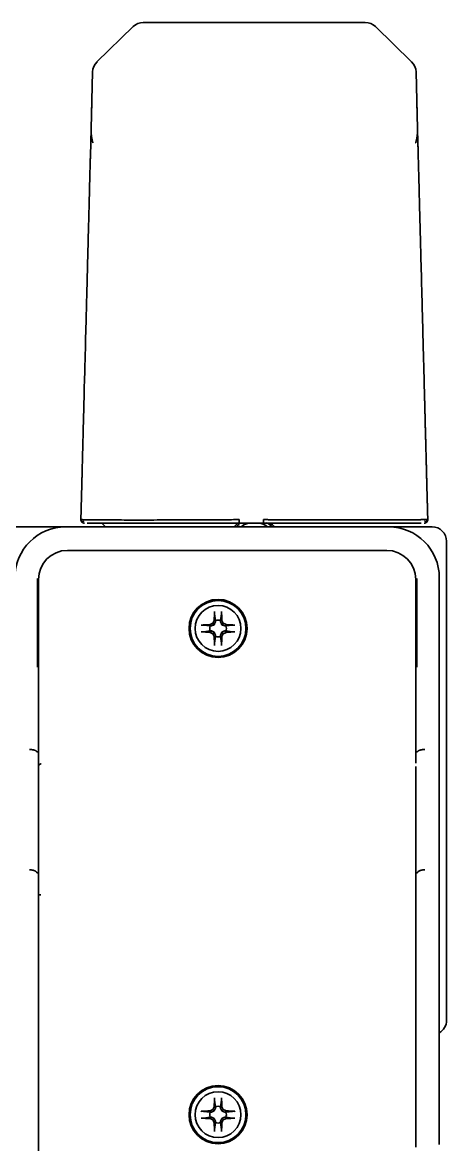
# Model space of a CAD drawing. Header units: inches. Extents: x 90 to 4162, y -443 to 3471.
# Drawn here: x 2941.4 to 2999.9, y 3316.2 to 3470.8 of the extents above; entities that cross this region are included whole.
import ezdxf

# ---------------------------------------------------------------- set-up
doc = ezdxf.new("R2010")
doc.units = ezdxf.units.IN
doc.layers.add('1', color=7, linetype='Continuous', true_color=0xffffff)

msp = doc.modelspace()

# ---------------------------------------------------------------- linework, layer by layer
at = {"layer": '1', "color": 7, "linetype": 'Continuous', "lineweight": 35}
for p, q in [((2951.7, 3465.35), (2956.69, 3470.21)), ((2988.69, 3470.78), (2958.09, 3470.78)), ((2990.09, 3470.21), (2995.08, 3465.35)), ((2950.89, 3456.1), (2951.1, 3463.97)), ((2995.68, 3463.97), (2995.89, 3456.11)), ((2950.97, 3458.98), (2950.97, 3459.05)), ((2995.81, 3459.04), (2995.81, 3458.98)), ((2950.79, 3452.33), (2950.89, 3456.1)), ((2949.95, 3419.98), (2950, 3421.98)), ((2952.39, 3401.78), (2952.89, 3401.28)), ((2971.31, 3401.78), (2974.66, 3401.78)), ((2818.72, 3401.28), (2947.39, 3401.28)), ((2947.39, 3401.28), (2991.89, 3401.28)), ((2991.89, 3401.28), (2997.89, 3401.28)), ((2993.89, 3401.28), (2993.96, 3401.34)), ((2999.89, 3399.28), (2999.89, 3333.28)), ((2991.64, 3398.03), (2947.64, 3398.03)), ((2943.52, 3381.92), (2943.5, 3394.17)), ((2943.64, 3394.03), (2943.64, 3368.72)), ((2995.64, 3368.72), (2995.64, 3394.03)), ((2995.78, 3394.17), (2995.77, 3381.92)), ((2998.89, 3394.28), (2998.89, 3371.73)), ((2968.04, 3388.37), (2967.92, 3389.29)), ((2968.74, 3388.37), (2968.86, 3389.29)), ((2967.3, 3387.63), (2966.38, 3387.74)), ((2967.48, 3387.62), (2967.29, 3387.81)), ((2967.87, 3387.79), (2967.67, 3388)), ((2968.04, 3388.19), (2967.86, 3388.38)), ((2968.74, 3388.19), (2968.93, 3388.38)), ((2968.91, 3387.79), (2969.11, 3388)), ((2969.31, 3387.62), (2969.49, 3387.81)), ((2969.48, 3387.63), (2970.4, 3387.74)), ((2967.3, 3386.93), (2966.38, 3386.81)), ((2967.48, 3386.93), (2967.29, 3386.74)), ((2967.87, 3386.76), (2967.67, 3386.56)), ((2968.04, 3386.36), (2967.86, 3386.17)), ((2968.04, 3386.19), (2967.92, 3385.26)), ((2968.74, 3386.36), (2968.93, 3386.17)), ((2968.74, 3386.19), (2968.86, 3385.26)), ((2968.91, 3386.76), (2969.11, 3386.56)), ((2969.31, 3386.93), (2969.49, 3386.74)), ((2969.48, 3386.93), (2970.4, 3386.81)), ((2943.52, 3370.28), (2943.4, 3370.28)), ((2995.77, 3370.28), (2995.89, 3370.28)), ((2943.75, 3368.46), (2943.64, 3368.46)), ((2943.64, 3368.25), (2943.64, 3350.58)), ((2995.64, 3350.62), (2995.64, 3368.25)), ((2998.89, 3368.52), (2998.89, 3354.62)), ((2943.4, 3353.59), (2943.64, 3353.59)), ((2995.88, 3353.59), (2995.64, 3353.59)), ((2943.64, 3350.58), (2943.71, 3350.58)), ((2943.64, 3350.58), (2943.64, 3312.76)), ((2943.71, 3350.58), (2943.96, 3350.58)), ((2995.64, 3350.54), (2995.64, 3350.62)), ((2995.64, 3315.8), (2995.64, 3350.54)), ((2998.89, 3351.41), (2998.89, 3316.16)), ((2968.04, 3321.19), (2967.86, 3321.38)), ((2968.04, 3321.37), (2967.92, 3322.29)), ((2968.74, 3321.37), (2968.86, 3322.29)), ((2968.74, 3321.19), (2968.93, 3321.38)), ((2967.3, 3320.63), (2966.38, 3320.74)), ((2967.3, 3319.93), (2966.38, 3319.81)), ((2967.48, 3320.62), (2967.29, 3320.81)), ((2967.48, 3319.93), (2967.29, 3319.74)), ((2967.87, 3320.79), (2967.67, 3321)), ((2967.87, 3319.76), (2967.67, 3319.56)), ((2968.91, 3320.79), (2969.11, 3321)), ((2968.91, 3319.76), (2969.11, 3319.56)), ((2969.31, 3320.62), (2969.49, 3320.81)), ((2969.31, 3319.93), (2969.49, 3319.74)), ((2969.48, 3320.63), (2970.4, 3320.74)), ((2969.48, 3319.93), (2970.4, 3319.81)), ((2968.04, 3319.36), (2967.86, 3319.17)), ((2968.04, 3319.19), (2967.92, 3318.26)), ((2968.74, 3319.36), (2968.93, 3319.17)), ((2968.74, 3319.19), (2968.86, 3318.26))]:
    msp.add_line(p, q, dxfattribs=at)
for centre, radius in [((2968.39, 3387.28), 4), ((2968.39, 3387.28), 3.85), ((2968.39, 3387.28), 3.16), ((2968.39, 3320.28), 4), ((2968.39, 3320.28), 3.85), ((2968.39, 3320.28), 3.16)]:
    msp.add_circle(centre, radius, dxfattribs=at)
for centre, radius, start, end in [((2958.09, 3468.78), 2, 90, 134.25), ((2988.69, 3468.78), 2, 45.75, 90), ((2953.1, 3463.91), 2, 134.25, 178.5), ((2993.68, 3463.91), 2, 1.5, 45.75), ((2973.39, 3398.78), 3.5, 126.0169, 134.415), ((2973.39, 3398.78), 3.1, 104.5978, 126.2541), ((2973.39, 3398.78), 3.1, 53.7478, 75.4041), ((2973.39, 3398.78), 3.5, 45.5794, 60.9975), ((2997.89, 3399.28), 2, 0, 90), ((2968.39, 3387.28), 1.15, 162.2011, 197.7989), ((2968.39, 3387.28), 1.15, 72.2011, 107.7989), ((2968.39, 3387.28), 1.15, 342.2011, 17.7989), ((2968.39, 3387.28), 1.15, 252.2011, 287.7989), ((2997.89, 3333.28), 2, 300.0009, 0), ((2968.39, 3320.28), 1.15, 72.2011, 107.7989), ((2968.39, 3320.28), 1.15, 162.2011, 197.7989), ((2968.39, 3320.28), 1.15, 342.2011, 17.7989), ((2968.39, 3320.28), 1.15, 252.2011, 287.7989)]:
    msp.add_arc(centre, radius, start, end, dxfattribs=at)
for centre, major_axis, ratio, start_param, end_param in [((2947.39, 3394.28), (4.95, -4.95), 0.999695, 2.356347, 3.926839), ((2991.89, 3394.28), (-4.95, -4.95), 0.999695, 2.356347, 3.926839), ((2947.64, 3394.03), (-2.83, 2.83), 0.999695, 5.497939, 7.068431), ((2991.64, 3394.03), (2.83, 2.83), 0.999695, 5.497939, 7.068431), ((2968.09, 3387.28), (0.07, 3.73), 0.072244, 0.900133, 1.272854), ((2968.69, 3387.28), (0.07, -3.73), 0.072244, 1.868738, 2.24146), ((2968.39, 3387.57), (3.73, 0.07), 0.072244, 1.868738, 2.24146), ((2968.13, 3387.83), (3.34, 1.56), 0.094201, 1.665412, 1.782277), ((2967.84, 3387.53), (1.56, 3.34), 0.094201, 1.359315, 1.476181), ((2968.95, 3387.53), (1.56, -3.34), 0.094201, 1.665412, 1.782277), ((2968.65, 3387.83), (3.34, -1.56), 0.094201, 1.359315, 1.476181), ((2968.4, 3387.57), (3.73, -0.07), 0.072244, 0.900133, 1.272854), ((2968.39, 3386.98), (-3.73, 0.07), 0.072244, 0.900133, 1.272854), ((2968.13, 3386.72), (-3.34, 1.56), 0.094201, 1.359315, 1.476181), ((2967.84, 3387.02), (-1.56, 3.34), 0.094201, 1.665412, 1.782277), ((2968.09, 3387.27), (-0.07, 3.73), 0.072244, 1.868738, 2.24146), ((2968.69, 3387.27), (-0.07, -3.73), 0.072244, 0.900133, 1.272854), ((2968.95, 3387.02), (-1.56, -3.34), 0.094201, 1.359315, 1.476181), ((2968.65, 3386.72), (-3.34, -1.56), 0.094201, 1.665412, 1.782277), ((2968.4, 3386.98), (-3.73, -0.07), 0.072244, 1.868738, 2.24146), ((2943.87, 3373.19), (0, -13.75), 0.017453, 5.043175, 5.063661), ((2943.94, 3373.19), (-0.2, -13.75), 0.017452, 5.0642, 5.080215), ((2967.84, 3320.53), (1.56, 3.34), 0.094201, 1.359315, 1.476181), ((2968.09, 3320.28), (0.07, 3.73), 0.072244, 0.900133, 1.272854), ((2968.69, 3320.28), (0.07, -3.73), 0.072244, 1.868738, 2.24146), ((2968.95, 3320.53), (1.56, -3.34), 0.094201, 1.665412, 1.782277), ((2968.39, 3320.57), (3.73, 0.07), 0.072244, 1.868738, 2.24146), ((2968.39, 3319.98), (-3.73, 0.07), 0.072244, 0.900133, 1.272854), ((2968.13, 3320.83), (3.34, 1.56), 0.094201, 1.665412, 1.782277), ((2968.13, 3319.72), (-3.34, 1.56), 0.094201, 1.359315, 1.476181), ((2967.84, 3320.02), (-1.56, 3.34), 0.094201, 1.665412, 1.782277), ((2968.95, 3320.02), (-1.56, -3.34), 0.094201, 1.359315, 1.476181), ((2968.65, 3320.83), (3.34, -1.56), 0.094201, 1.359315, 1.476181), ((2968.65, 3319.72), (-3.34, -1.56), 0.094201, 1.665412, 1.782277), ((2968.4, 3320.57), (3.73, -0.07), 0.072244, 0.900133, 1.272854), ((2968.4, 3319.98), (-3.73, -0.07), 0.072244, 1.868738, 2.24146), ((2968.09, 3320.27), (-0.07, 3.73), 0.072244, 1.868738, 2.24146), ((2968.69, 3320.27), (-0.07, -3.73), 0.072244, 0.900133, 1.272854)]:
    msp.add_ellipse(centre, major_axis=major_axis, ratio=ratio, start_param=start_param, end_param=end_param, dxfattribs=at)
for points, degree, knots in [([(2951.15, 3454.17), (2951.15, 3454.17), (2951.14, 3454.2), (2951.13, 3454.26), (2951.1, 3454.34), (2951.08, 3454.42), (2951.06, 3454.5), (2951.04, 3454.58), (2951.03, 3454.66), (2951.01, 3454.74), (2950.99, 3454.82), (2950.98, 3454.9), (2950.97, 3454.98), (2950.95, 3455.07), (2950.94, 3455.15), (2950.93, 3455.23), (2950.92, 3455.31), (2950.92, 3455.39), (2950.91, 3455.47), (2950.9, 3455.55), (2950.9, 3455.63), (2950.89, 3455.71), (2950.89, 3455.79), (2950.89, 3455.87), (2950.89, 3455.94), (2950.89, 3456.02), (2950.89, 3456.07), (2950.89, 3456.1)], 3, [0, 0, 0, 0, 0.000063, 0.043207, 0.086238, 0.129154, 0.171955, 0.214639, 0.257204, 0.299649, 0.34197, 0.384167, 0.426235, 0.468173, 0.509978, 0.551646, 0.593175, 0.634561, 0.675801, 0.716891, 0.757827, 0.798606, 0.839224, 0.879676, 0.919959, 0.960068, 1, 1, 1, 1]), ([(2995.89, 3456.11), (2995.89, 3456.09), (2995.89, 3456.07), (2995.89, 3456.03), (2995.89, 3455.99), (2995.89, 3455.94), (2995.89, 3455.9), (2995.89, 3455.86), (2995.89, 3455.82), (2995.89, 3455.78), (2995.89, 3455.74), (2995.89, 3455.7), (2995.88, 3455.66), (2995.88, 3455.61), (2995.88, 3455.57), (2995.88, 3455.53), (2995.87, 3455.49), (2995.87, 3455.45), (2995.87, 3455.41), (2995.86, 3455.36), (2995.86, 3455.32), (2995.85, 3455.28), (2995.85, 3455.24), (2995.84, 3455.2), (2995.84, 3455.15), (2995.83, 3455.11), (2995.83, 3455.07), (2995.82, 3455.03), (2995.81, 3454.98), (2995.81, 3454.94), (2995.8, 3454.9), (2995.79, 3454.86), (2995.79, 3454.81), (2995.78, 3454.77), (2995.77, 3454.73), (2995.76, 3454.69), (2995.75, 3454.65), (2995.74, 3454.6), (2995.73, 3454.56), (2995.72, 3454.52), (2995.71, 3454.48), (2995.7, 3454.43), (2995.69, 3454.39), (2995.68, 3454.35), (2995.67, 3454.31), (2995.65, 3454.26), (2995.64, 3454.22), (2995.63, 3454.19), (2995.63, 3454.18), (2995.63, 3454.18)], 3, [0, 0, 0, 0, 0.020785, 0.04162, 0.062504, 0.083438, 0.104419, 0.125449, 0.146525, 0.167648, 0.188817, 0.210032, 0.231291, 0.252595, 0.273942, 0.295332, 0.316766, 0.338241, 0.359758, 0.381316, 0.402915, 0.424554, 0.446233, 0.467951, 0.489707, 0.511502, 0.533335, 0.555206, 0.577113, 0.599058, 0.621038, 0.643055, 0.665107, 0.687194, 0.709316, 0.731473, 0.753664, 0.775889, 0.798148, 0.820441, 0.842766, 0.865125, 0.887516, 0.90994, 0.932397, 0.954885, 0.977406, 0.999959, 1, 1, 1, 1]), ([(2995.89, 3456.11), (2995.9, 3455.61), (2995.92, 3454.87), (2995.94, 3454.03), (2995.95, 3453.63), (2995.96, 3453.46), (2995.96, 3453.36), (2995.96, 3453.31), (2995.96, 3453.3)], 3, [0, 0, 0, 0, 0.496997, 0.748496, 0.874245, 0.93712, 0.968557, 1, 1, 1, 1]), ([(2995.96, 3453.3), (2995.96, 3453.29), (2995.96, 3453.24), (2995.97, 3453.04), (2995.98, 3452.69), (2996, 3452.04), (2996.03, 3450.75), (2996.07, 3449.32), (2996.12, 3447.38), (2996.18, 3444.97), (2996.25, 3442.27), (2996.35, 3438.53), (2996.45, 3434.82), (2996.54, 3431.32), (2996.63, 3427.93), (2996.71, 3424.72), (2996.79, 3421.88), (2996.82, 3420.56), (2996.84, 3419.91)], 3, [0, 0, 0, 0, 0.1, 0.15, 0.2, 0.3, 0.35, 0.4, 0.45, 0.5, 0.55, 0.6, 0.7, 0.75, 0.8, 0.9, 0.95, 1, 1, 1, 1]), ([(2950, 3421.98), (2950.02, 3422.66), (2950.07, 3424.72), (2950.15, 3427.81), (2950.24, 3431.04), (2950.3, 3433.51), (2950.37, 3436.04), (2950.43, 3438.63), (2950.5, 3441.22), (2950.57, 3443.71), (2950.62, 3445.57), (2950.65, 3446.92), (2950.68, 3448.11), (2950.71, 3449.31), (2950.75, 3450.66), (2950.77, 3451.4), (2950.78, 3451.84), (2950.79, 3452.07), (2950.79, 3452.23), (2950.79, 3452.3), (2950.79, 3452.33)], 3, [0, 0, 0, 0, 0.052632, 0.157895, 0.210526, 0.263158, 0.315789, 0.368421, 0.421053, 0.473684, 0.526316, 0.552632, 0.578947, 0.631579, 0.684211, 0.789474, 0.842105, 0.894737, 0.947368, 1, 1, 1, 1]), ([(2949.48, 3402.29), (2949.5, 3402.98), (2949.51, 3403.4), (2949.53, 3403.92), (2949.54, 3404.5), (2949.57, 3405.56), (2949.6, 3406.72), (2949.65, 3408.54), (2949.71, 3411.14), (2949.79, 3414.09), (2949.83, 3415.73), (2949.85, 3416.43), (2949.86, 3416.62), (2949.87, 3417.14), (2949.89, 3417.71), (2949.91, 3418.75), (2949.95, 3419.98)], 2, [0, 0, 0, 0.0625, 0.0625, 0.125, 0.125, 0.25, 0.25, 0.5, 0.5, 0.75, 0.78125, 0.8125, 0.8125, 0.875, 0.875, 1, 1, 1]), ([(2996.84, 3419.91), (2996.86, 3419), (2996.9, 3417.7), (2996.91, 3417.15), (2996.94, 3416.08), (2996.95, 3415.53), (2997, 3413.57), (2997.07, 3411.12), (2997.13, 3408.72), (2997.18, 3406.71), (2997.21, 3405.57), (2997.24, 3404.5), (2997.26, 3403.9), (2997.27, 3403.39), (2997.28, 3403.13), (2997.29, 3402.57), (2997.3, 3402.29)], 2, [0, 0, 0, 0.125, 0.125, 0.1875, 0.25, 0.25, 0.5, 0.5, 0.75, 0.75, 0.875, 0.875, 0.9375, 0.9375, 0.96875, 1, 1, 1]), ([(2949.48, 3402.29), (2949.48, 3402.23), (2949.49, 3402.17), (2949.54, 3402.04), (2949.58, 3401.98), (2949.67, 3401.88), (2949.73, 3401.84), (2949.86, 3401.79), (2949.92, 3401.78), (2949.98, 3401.78)], 3, [0, 0, 0, 0, 0.25, 0.25, 0.5, 0.5, 0.75, 0.75, 1, 1, 1, 1]), ([(2949.58, 3402.29), (2949.58, 3402.26), (2949.58, 3402.19), (2949.61, 3402.09), (2949.66, 3402), (2949.71, 3401.94), (2949.73, 3401.92)], 3, [0, 0, 0, 0, 0.232591, 0.479347, 0.737148, 1, 1, 1, 1]), ([(2971.31, 3402.27), (2970.59, 3402.27), (2969.87, 3402.26), (2968.42, 3402.25), (2967.71, 3402.25), (2966.64, 3402.24), (2966.29, 3402.24), (2965.6, 3402.24), (2965.25, 3402.23), (2964.22, 3402.23), (2963.55, 3402.23), (2962.23, 3402.22), (2961.58, 3402.22), (2960.32, 3402.22), (2959.7, 3402.22), (2957.92, 3402.21), (2956.83, 3402.21), (2955.32, 3402.22), (2954.84, 3402.22), (2953.93, 3402.22), (2953.51, 3402.22), (2952.73, 3402.23), (2952.36, 3402.23), (2951.86, 3402.23), (2951.71, 3402.23), (2951.4, 3402.24), (2951.26, 3402.24), (2950.99, 3402.24), (2950.86, 3402.24), (2950.62, 3402.25), (2950.51, 3402.25), (2950.21, 3402.26), (2950.04, 3402.26), (2949.77, 3402.27), (2949.67, 3402.28), (2949.59, 3402.28), (2949.59, 3402.28), (2949.58, 3402.28)], 3, [0, 0, 0, 0, 0.066297, 0.066297, 0.132593, 0.132593, 0.165741, 0.165741, 0.19889, 0.19889, 0.265186, 0.265186, 0.331483, 0.331483, 0.397779, 0.397779, 0.530372, 0.530372, 0.596669, 0.596669, 0.662965, 0.662965, 0.729262, 0.729262, 0.76241, 0.76241, 0.795558, 0.795558, 0.828706, 0.828706, 0.861855, 0.861855, 0.928151, 0.928151, 0.994448, 0.994448, 1, 1, 1, 1]), ([(2950.36, 3401.78), (2950.36, 3401.78), (2950.37, 3401.78), (2950.39, 3401.78), (2950.41, 3401.78), (2950.47, 3401.78), (2950.57, 3401.78), (2950.72, 3401.78), (2950.89, 3401.78), (2951.07, 3401.78), (2951.24, 3401.78), (2951.42, 3401.78), (2951.76, 3401.78), (2952.41, 3401.78), (2953.31, 3401.78), (2954.21, 3401.78), (2954.88, 3401.78), (2955.53, 3401.78), (2956.12, 3401.78), (2956.66, 3401.78), (2957.17, 3401.78), (2957.7, 3401.78), (2958.23, 3401.78), (2958.78, 3401.78), (2959.31, 3401.78), (2959.81, 3401.78), (2960.28, 3401.78), (2960.78, 3401.78), (2961.3, 3401.78), (2961.85, 3401.78), (2962.42, 3401.78), (2962.98, 3401.78), (2963.53, 3401.78), (2964.08, 3401.78), (2964.66, 3401.78), (2965.23, 3401.78), (2965.79, 3401.78), (2966.38, 3401.78), (2966.98, 3401.78), (2967.55, 3401.78), (2968.08, 3401.78), (2968.61, 3401.78), (2969.02, 3401.78), (2969.3, 3401.78), (2969.46, 3401.78), (2969.62, 3401.78), (2969.77, 3401.78), (2969.93, 3401.78), (2970.09, 3401.78), (2970.24, 3401.78), (2970.4, 3401.78), (2970.55, 3401.78), (2970.71, 3401.78), (2970.86, 3401.78), (2971.01, 3401.78), (2971.16, 3401.78), (2971.26, 3401.78), (2971.31, 3401.78)], 3, [0, 0, 0, 0, 0.002236, 0.004532, 0.00682, 0.017165, 0.032459, 0.052713, 0.07795, 0.096157, 0.114061, 0.131657, 0.148912, 0.206468, 0.290166, 0.329927, 0.366614, 0.400129, 0.430376, 0.453894, 0.477323, 0.500693, 0.524029, 0.54736, 0.570712, 0.588952, 0.607852, 0.627396, 0.647567, 0.668345, 0.689714, 0.711658, 0.730446, 0.750233, 0.77104, 0.7929, 0.810641, 0.831098, 0.854297, 0.872374, 0.890436, 0.908478, 0.926495, 0.931931, 0.937338, 0.942716, 0.948066, 0.953387, 0.95868, 0.963944, 0.96918, 0.974387, 0.979566, 0.984717, 0.98984, 0.994934, 1, 1, 1, 1]), ([(2971.19, 3401.78), (2971.09, 3401.7), (2970.98, 3401.62), (2970.79, 3401.45), (2970.7, 3401.37), (2970.62, 3401.28)], 3, [0, 0, 0, 0, 0.5, 0.5, 1, 1, 1, 1]), ([(2971.31, 3401.78), (2971.31, 3401.78), (2971.31, 3401.79), (2971.31, 3401.84), (2971.31, 3401.87), (2971.31, 3401.97), (2971.31, 3402.03), (2971.31, 3402.15), (2971.31, 3402.21), (2971.31, 3402.27)], 3, [0, 0, 0, 0, 0.25, 0.25, 0.5, 0.5, 0.75, 0.75, 1, 1, 1, 1]), ([(2974.66, 3402.27), (2974.68, 3402.27), (2974.73, 3402.27), (2974.8, 3402.27), (2974.89, 3402.27), (2974.97, 3402.27), (2975.06, 3402.27), (2975.16, 3402.27), (2975.26, 3402.27), (2975.37, 3402.26), (2975.48, 3402.26), (2975.6, 3402.26), (2975.73, 3402.26), (2975.86, 3402.26), (2975.99, 3402.26), (2976.14, 3402.26), (2976.28, 3402.26), (2976.44, 3402.26), (2976.6, 3402.26), (2976.76, 3402.26), (2976.93, 3402.25), (2977.11, 3402.25), (2977.29, 3402.25), (2977.48, 3402.25), (2977.67, 3402.25), (2977.87, 3402.25), (2978.08, 3402.25), (2978.29, 3402.25), (2978.51, 3402.24), (2978.73, 3402.24), (2978.96, 3402.24), (2979.2, 3402.24), (2979.44, 3402.24), (2979.69, 3402.24), (2979.94, 3402.24), (2980.2, 3402.24), (2980.47, 3402.24), (2980.74, 3402.23), (2981.01, 3402.23), (2981.29, 3402.23), (2981.58, 3402.23), (2981.87, 3402.23), (2982.17, 3402.23), (2982.47, 3402.23), (2982.78, 3402.23), (2983.09, 3402.23), (2983.41, 3402.23), (2983.73, 3402.23), (2984.06, 3402.23), (2984.39, 3402.23), (2984.72, 3402.23), (2985.06, 3402.23), (2985.4, 3402.23), (2985.75, 3402.23), (2986.09, 3402.23), (2986.44, 3402.23), (2986.8, 3402.23), (2987.15, 3402.23), (2987.5, 3402.23), (2987.86, 3402.23), (2988.22, 3402.23), (2988.58, 3402.23), (2988.93, 3402.23), (2989.29, 3402.23), (2989.64, 3402.23), (2990, 3402.23), (2990.35, 3402.23), (2990.77, 3402.23), (2991.25, 3402.23), (2991.77, 3402.23), (2992.26, 3402.24), (2992.71, 3402.24), (2993.14, 3402.24), (2993.53, 3402.24), (2993.9, 3402.24), (2994.24, 3402.24), (2994.55, 3402.24), (2994.76, 3402.24), (2994.87, 3402.25), (2994.91, 3402.25), (2994.94, 3402.25), (2994.97, 3402.25), (2995.01, 3402.25), (2995.04, 3402.25), (2995.08, 3402.25), (2995.11, 3402.25), (2995.14, 3402.25), (2995.18, 3402.25), (2995.21, 3402.25), (2995.25, 3402.25), (2995.28, 3402.25), (2995.32, 3402.25), (2995.35, 3402.25), (2995.39, 3402.25), (2995.42, 3402.25), (2995.46, 3402.25), (2995.49, 3402.25), (2995.53, 3402.25), (2995.56, 3402.25), (2995.6, 3402.25), (2995.63, 3402.25), (2995.67, 3402.25), (2995.7, 3402.25), (2995.73, 3402.26), (2995.77, 3402.26), (2995.8, 3402.26), (2995.84, 3402.26), (2995.87, 3402.26), (2995.91, 3402.26), (2995.94, 3402.26), (2995.98, 3402.26), (2996.01, 3402.26), (2996.04, 3402.26), (2996.08, 3402.26), (2996.11, 3402.26), (2996.14, 3402.26), (2996.18, 3402.26), (2996.21, 3402.26), (2996.24, 3402.26), (2996.27, 3402.26), (2996.31, 3402.26), (2996.34, 3402.27), (2996.37, 3402.27), (2996.4, 3402.27), (2996.43, 3402.27), (2996.46, 3402.27), (2996.49, 3402.27), (2996.52, 3402.27), (2996.55, 3402.27), (2996.58, 3402.27), (2996.61, 3402.27), (2996.64, 3402.27), (2996.67, 3402.27), (2996.69, 3402.27), (2996.72, 3402.27), (2996.75, 3402.27), (2996.77, 3402.27), (2996.8, 3402.28), (2996.82, 3402.28), (2996.85, 3402.28), (2996.87, 3402.28), (2996.9, 3402.28), (2996.92, 3402.28), (2996.94, 3402.28), (2996.96, 3402.28), (2996.98, 3402.28), (2997.01, 3402.28), (2997.03, 3402.28), (2997.04, 3402.28), (2997.06, 3402.28), (2997.08, 3402.28), (2997.1, 3402.28), (2997.12, 3402.28), (2997.13, 3402.28), (2997.15, 3402.28), (2997.16, 3402.28), (2997.18, 3402.29), (2997.19, 3402.29), (2997.2, 3402.29), (2997.21, 3402.29), (2997.21, 3402.29)], 3, [0, 0, 0, 0, 0.002067, 0.004294, 0.006682, 0.009233, 0.011947, 0.014824, 0.017866, 0.021073, 0.024447, 0.027988, 0.031697, 0.035575, 0.039624, 0.043844, 0.048237, 0.052804, 0.057546, 0.062464, 0.06756, 0.072835, 0.07829, 0.083926, 0.089745, 0.095749, 0.101939, 0.108316, 0.114883, 0.12164, 0.128589, 0.135732, 0.143071, 0.150605, 0.158337, 0.166268, 0.1744, 0.182732, 0.191268, 0.200007, 0.208952, 0.218103, 0.227462, 0.23703, 0.246808, 0.256798, 0.267, 0.277416, 0.288045, 0.298887, 0.309944, 0.321215, 0.3327, 0.344399, 0.356312, 0.36844, 0.38078, 0.393335, 0.406102, 0.419081, 0.43227, 0.445668, 0.459273, 0.473082, 0.487093, 0.501305, 0.515714, 0.530317, 0.554133, 0.577395, 0.600091, 0.622208, 0.643736, 0.664667, 0.684993, 0.704712, 0.723822, 0.742321, 0.7445, 0.746706, 0.748939, 0.751199, 0.753485, 0.755798, 0.758138, 0.760504, 0.762896, 0.765315, 0.767761, 0.770233, 0.772731, 0.775255, 0.777805, 0.780381, 0.782983, 0.785611, 0.788265, 0.790944, 0.793649, 0.796379, 0.799135, 0.801916, 0.804723, 0.807554, 0.810411, 0.813292, 0.816198, 0.81913, 0.822085, 0.825066, 0.828071, 0.8311, 0.834154, 0.837232, 0.840334, 0.84346, 0.84661, 0.849783, 0.852981, 0.856202, 0.859446, 0.862714, 0.866005, 0.869319, 0.872656, 0.876015, 0.879398, 0.882803, 0.88623, 0.88968, 0.893151, 0.896645, 0.900161, 0.903698, 0.907256, 0.910836, 0.914438, 0.91806, 0.921702, 0.925366, 0.92905, 0.932754, 0.936478, 0.940222, 0.943986, 0.947769, 0.951572, 0.955394, 0.959235, 0.963094, 0.966973, 0.97087, 0.974786, 0.97872, 0.982672, 0.986642, 0.990629, 0.994634, 0.998657, 1, 1, 1, 1]), ([(2974.66, 3402.27), (2974.66, 3402.21), (2974.66, 3402.15), (2974.66, 3402.03), (2974.66, 3401.97), (2974.66, 3401.87), (2974.66, 3401.84), (2974.66, 3401.79), (2974.66, 3401.78), (2974.66, 3401.78)], 3, [0, 0, 0, 0, 0.25, 0.25, 0.5, 0.5, 0.75, 0.75, 1, 1, 1, 1]), ([(2974.66, 3401.78), (2974.68, 3401.78), (2974.74, 3401.78), (2974.82, 3401.78), (2974.91, 3401.78), (2975.01, 3401.78), (2975.12, 3401.78), (2975.23, 3401.78), (2975.35, 3401.78), (2975.48, 3401.78), (2975.61, 3401.78), (2975.75, 3401.78), (2975.9, 3401.78), (2976.05, 3401.78), (2976.21, 3401.78), (2976.38, 3401.78), (2976.55, 3401.78), (2976.74, 3401.78), (2977.07, 3401.78), (2977.53, 3401.78), (2978.1, 3401.78), (2978.62, 3401.78), (2979.11, 3401.78), (2979.57, 3401.78), (2980.05, 3401.78), (2980.54, 3401.78), (2981.05, 3401.78), (2981.58, 3401.78), (2982.13, 3401.78), (2982.69, 3401.78), (2983.35, 3401.78), (2984.09, 3401.78), (2984.89, 3401.78), (2985.64, 3401.78), (2986.35, 3401.78), (2986.96, 3401.78), (2987.5, 3401.78), (2987.96, 3401.78), (2988.4, 3401.78), (2988.82, 3401.78), (2989.22, 3401.78), (2989.59, 3401.78), (2989.95, 3401.78), (2990.45, 3401.78), (2991.06, 3401.78), (2991.77, 3401.78), (2992.41, 3401.78), (2992.96, 3401.78), (2993.44, 3401.78), (2993.85, 3401.78), (2994.18, 3401.78), (2994.46, 3401.78), (2994.69, 3401.78), (2994.87, 3401.78), (2995.06, 3401.78), (2995.28, 3401.78), (2995.53, 3401.78), (2995.76, 3401.78), (2995.96, 3401.78), (2996.11, 3401.78), (2996.23, 3401.78), (2996.32, 3401.78), (2996.37, 3401.78), (2996.39, 3401.78)], 3, [0, 0, 0, 0, 0.002533, 0.005294, 0.008283, 0.0115, 0.014944, 0.018615, 0.022512, 0.026635, 0.030984, 0.035558, 0.040356, 0.045378, 0.050625, 0.056095, 0.061787, 0.067703, 0.073842, 0.094409, 0.113284, 0.13049, 0.14604, 0.161194, 0.177091, 0.193737, 0.211124, 0.229243, 0.248079, 0.267613, 0.287821, 0.318112, 0.347193, 0.375119, 0.401933, 0.427667, 0.44692, 0.465659, 0.483865, 0.501523, 0.518622, 0.535162, 0.55114, 0.566557, 0.603567, 0.639038, 0.673039, 0.705548, 0.734285, 0.760124, 0.783059, 0.803094, 0.820244, 0.834519, 0.845927, 0.867413, 0.891176, 0.917237, 0.938906, 0.958202, 0.975103, 0.989593, 1, 1, 1, 1]), ([(2976.16, 3401.28), (2976.08, 3401.37), (2975.99, 3401.45), (2975.8, 3401.62), (2975.7, 3401.7), (2975.59, 3401.78)], 3, [0, 0, 0, 0, 0.5, 0.5, 1, 1, 1, 1]), ([(2996.8, 3401.78), (2996.86, 3401.78), (2996.92, 3401.79), (2997.05, 3401.84), (2997.11, 3401.88), (2997.21, 3401.98), (2997.24, 3402.04), (2997.29, 3402.17), (2997.3, 3402.23), (2997.3, 3402.29)], 3, [0, 0, 0, 0, 0.25, 0.25, 0.5, 0.5, 0.75, 0.75, 1, 1, 1, 1]), ([(2997.05, 3401.92), (2997.08, 3401.94), (2997.12, 3402), (2997.17, 3402.09), (2997.2, 3402.19), (2997.2, 3402.25), (2997.2, 3402.29)], 3, [0, 0, 0, 0, 0.262853, 0.520648, 0.767403, 1, 1, 1, 1]), ([(2967.92, 3389.29), (2967.92, 3389.3), (2967.92, 3389.3), (2967.92, 3389.32), (2967.92, 3389.32), (2967.92, 3389.33), (2967.92, 3389.35), (2967.92, 3389.36), (2967.92, 3389.37), (2967.92, 3389.38), (2967.92, 3389.4), (2967.92, 3389.41), (2967.92, 3389.44), (2967.92, 3389.44), (2967.92, 3389.46), (2967.92, 3389.48), (2967.92, 3389.49), (2967.92, 3389.51), (2967.92, 3389.51), (2967.92, 3389.54), (2967.92, 3389.55), (2967.92, 3389.58), (2967.92, 3389.59), (2967.92, 3389.6)], 3, [0, 0, 0, 0, 0.125, 0.125, 0.1875, 0.1875, 0.25, 0.3125, 0.3125, 0.375, 0.375, 0.5, 0.5, 0.5625, 0.5625, 0.625, 0.6875, 0.6875, 0.75, 0.75, 0.875, 0.875, 1, 1, 1, 1]), ([(2968.86, 3389.6), (2968.86, 3389.59), (2968.86, 3389.58), (2968.86, 3389.55), (2968.86, 3389.54), (2968.86, 3389.51), (2968.86, 3389.49), (2968.86, 3389.47), (2968.86, 3389.46), (2968.86, 3389.44), (2968.86, 3389.43), (2968.86, 3389.41), (2968.86, 3389.4), (2968.86, 3389.39), (2968.86, 3389.37), (2968.86, 3389.36), (2968.86, 3389.34), (2968.86, 3389.33), (2968.86, 3389.32), (2968.86, 3389.31), (2968.86, 3389.3), (2968.86, 3389.3), (2968.86, 3389.29), (2968.86, 3389.29)], 3, [0, 0, 0, 0, 0.125, 0.125, 0.25, 0.25, 0.375, 0.375, 0.4375, 0.4375, 0.5, 0.5625, 0.5625, 0.625, 0.625, 0.75, 0.75, 0.8125, 0.8125, 0.875, 0.9375, 0.9375, 1, 1, 1, 1]), ([(2966.07, 3387.74), (2966.08, 3387.74), (2966.09, 3387.75), (2966.12, 3387.75), (2966.13, 3387.75), (2966.16, 3387.75), (2966.18, 3387.75), (2966.2, 3387.75), (2966.21, 3387.75), (2966.22, 3387.75), (2966.24, 3387.75), (2966.25, 3387.75), (2966.27, 3387.75), (2966.27, 3387.75), (2966.3, 3387.75), (2966.31, 3387.75), (2966.33, 3387.75), (2966.33, 3387.75), (2966.34, 3387.75), (2966.35, 3387.75), (2966.36, 3387.75), (2966.37, 3387.75), (2966.38, 3387.74), (2966.38, 3387.74)], 3, [0, 0, 0, 0, 0.125, 0.125, 0.25, 0.25, 0.375, 0.375, 0.4375, 0.4375, 0.5, 0.5625, 0.5625, 0.625, 0.625, 0.75, 0.75, 0.8125, 0.8125, 0.875, 0.9375, 0.9375, 1, 1, 1, 1]), ([(2967.87, 3387.79), (2967.8, 3387.76), (2967.74, 3387.74), (2967.61, 3387.68), (2967.54, 3387.65), (2967.48, 3387.62)], 3, [0, 0, 0, 0, 0.5, 0.5, 1, 1, 1, 1]), ([(2968.04, 3388.19), (2968.02, 3388.13), (2967.99, 3388.06), (2967.93, 3387.93), (2967.9, 3387.86), (2967.87, 3387.79)], 3, [0, 0, 0, 0, 0.5, 0.5, 1, 1, 1, 1]), ([(2968.91, 3387.79), (2968.88, 3387.86), (2968.85, 3387.93), (2968.79, 3388.06), (2968.77, 3388.13), (2968.74, 3388.19)], 3, [0, 0, 0, 0, 0.5, 0.5, 1, 1, 1, 1]), ([(2969.31, 3387.62), (2969.24, 3387.65), (2969.18, 3387.68), (2969.04, 3387.74), (2968.98, 3387.76), (2968.91, 3387.79)], 3, [0, 0, 0, 0, 0.5, 0.5, 1, 1, 1, 1]), ([(2970.4, 3387.74), (2970.41, 3387.75), (2970.42, 3387.75), (2970.43, 3387.75), (2970.44, 3387.75), (2970.45, 3387.75), (2970.46, 3387.75), (2970.47, 3387.75), (2970.49, 3387.75), (2970.49, 3387.75), (2970.51, 3387.75), (2970.53, 3387.75), (2970.55, 3387.75), (2970.56, 3387.75), (2970.57, 3387.75), (2970.59, 3387.75), (2970.6, 3387.75), (2970.62, 3387.75), (2970.63, 3387.75), (2970.65, 3387.75), (2970.66, 3387.75), (2970.69, 3387.75), (2970.7, 3387.74), (2970.72, 3387.74)], 3, [0, 0, 0, 0, 0.125, 0.125, 0.1875, 0.1875, 0.25, 0.3125, 0.3125, 0.375, 0.375, 0.5, 0.5, 0.5625, 0.5625, 0.625, 0.6875, 0.6875, 0.75, 0.75, 0.875, 0.875, 1, 1, 1, 1]), ([(2966.38, 3386.81), (2966.37, 3386.81), (2966.36, 3386.81), (2966.35, 3386.81), (2966.34, 3386.81), (2966.33, 3386.8), (2966.32, 3386.8), (2966.31, 3386.8), (2966.3, 3386.8), (2966.29, 3386.8), (2966.27, 3386.8), (2966.25, 3386.8), (2966.23, 3386.8), (2966.22, 3386.8), (2966.21, 3386.8), (2966.19, 3386.8), (2966.18, 3386.8), (2966.16, 3386.8), (2966.15, 3386.8), (2966.13, 3386.81), (2966.12, 3386.81), (2966.09, 3386.81), (2966.08, 3386.81), (2966.07, 3386.81)], 3, [0, 0, 0, 0, 0.125, 0.125, 0.1875, 0.1875, 0.25, 0.3125, 0.3125, 0.375, 0.375, 0.5, 0.5, 0.5625, 0.5625, 0.625, 0.6875, 0.6875, 0.75, 0.75, 0.875, 0.875, 1, 1, 1, 1]), ([(2967.48, 3386.93), (2967.54, 3386.9), (2967.61, 3386.87), (2967.74, 3386.82), (2967.8, 3386.79), (2967.87, 3386.76)], 3, [0, 0, 0, 0, 0.5, 0.5, 1, 1, 1, 1]), ([(2967.87, 3386.76), (2967.9, 3386.69), (2967.93, 3386.62), (2967.99, 3386.49), (2968.02, 3386.43), (2968.04, 3386.36)], 3, [0, 0, 0, 0, 0.5, 0.5, 1, 1, 1, 1]), ([(2968.74, 3386.36), (2968.77, 3386.43), (2968.79, 3386.49), (2968.85, 3386.62), (2968.88, 3386.69), (2968.91, 3386.76)], 3, [0, 0, 0, 0, 0.5, 0.5, 1, 1, 1, 1]), ([(2968.91, 3386.76), (2968.98, 3386.79), (2969.04, 3386.82), (2969.18, 3386.87), (2969.24, 3386.9), (2969.31, 3386.93)], 3, [0, 0, 0, 0, 0.5, 0.5, 1, 1, 1, 1]), ([(2970.72, 3386.81), (2970.7, 3386.81), (2970.69, 3386.81), (2970.66, 3386.81), (2970.65, 3386.81), (2970.62, 3386.8), (2970.61, 3386.8), (2970.58, 3386.8), (2970.57, 3386.8), (2970.56, 3386.8), (2970.54, 3386.8), (2970.53, 3386.8), (2970.51, 3386.8), (2970.51, 3386.8), (2970.49, 3386.8), (2970.47, 3386.8), (2970.46, 3386.8), (2970.45, 3386.8), (2970.44, 3386.81), (2970.43, 3386.81), (2970.42, 3386.81), (2970.41, 3386.81), (2970.41, 3386.81), (2970.4, 3386.81)], 3, [0, 0, 0, 0, 0.125, 0.125, 0.25, 0.25, 0.375, 0.375, 0.4375, 0.4375, 0.5, 0.5625, 0.5625, 0.625, 0.625, 0.75, 0.75, 0.8125, 0.8125, 0.875, 0.9375, 0.9375, 1, 1, 1, 1]), ([(2943.61, 3386.01), (2943.59, 3385.67), (2943.58, 3385.33), (2943.55, 3384.64), (2943.55, 3384.3), (2943.52, 3383.28), (2943.52, 3382.6), (2943.52, 3381.92)], 3, [0, 0, 0, 0, 0.25, 0.25, 0.5, 0.5, 1, 1, 1, 1]), ([(2967.92, 3384.95), (2967.92, 3384.96), (2967.92, 3384.98), (2967.92, 3385), (2967.92, 3385.02), (2967.92, 3385.05), (2967.92, 3385.06), (2967.92, 3385.09), (2967.92, 3385.09), (2967.92, 3385.11), (2967.92, 3385.12), (2967.92, 3385.14), (2967.92, 3385.15), (2967.92, 3385.16), (2967.92, 3385.18), (2967.92, 3385.19), (2967.92, 3385.21), (2967.92, 3385.22), (2967.92, 3385.23), (2967.92, 3385.24), (2967.92, 3385.25), (2967.92, 3385.26), (2967.92, 3385.26), (2967.92, 3385.26)], 3, [0, 0, 0, 0, 0.125, 0.125, 0.25, 0.25, 0.375, 0.375, 0.4375, 0.4375, 0.5, 0.5625, 0.5625, 0.625, 0.625, 0.75, 0.75, 0.8125, 0.8125, 0.875, 0.9375, 0.9375, 1, 1, 1, 1]), ([(2968.86, 3385.26), (2968.86, 3385.26), (2968.86, 3385.25), (2968.86, 3385.23), (2968.86, 3385.23), (2968.86, 3385.22), (2968.86, 3385.21), (2968.86, 3385.19), (2968.86, 3385.18), (2968.86, 3385.17), (2968.86, 3385.15), (2968.86, 3385.14), (2968.86, 3385.12), (2968.86, 3385.11), (2968.86, 3385.09), (2968.86, 3385.08), (2968.86, 3385.06), (2968.86, 3385.05), (2968.86, 3385.04), (2968.86, 3385.02), (2968.86, 3385), (2968.86, 3384.98), (2968.86, 3384.96), (2968.86, 3384.95)], 3, [0, 0, 0, 0, 0.125, 0.125, 0.1875, 0.1875, 0.25, 0.3125, 0.3125, 0.375, 0.375, 0.5, 0.5, 0.5625, 0.5625, 0.625, 0.6875, 0.6875, 0.75, 0.75, 0.875, 0.875, 1, 1, 1, 1]), ([(2942.4, 3370.59), (2942.41, 3370.59), (2942.43, 3370.59), (2942.45, 3370.59), (2942.46, 3370.59), (2942.46, 3370.59), (2942.48, 3370.59), (2942.49, 3370.59), (2942.53, 3370.59), (2942.56, 3370.59), (2942.61, 3370.58), (2942.62, 3370.58), (2942.65, 3370.58), (2942.67, 3370.58), (2942.72, 3370.58), (2942.78, 3370.57), (2942.85, 3370.56), (2942.89, 3370.55), (2942.92, 3370.54), (2942.94, 3370.54), (2943, 3370.53), (2943.05, 3370.51), (2943.12, 3370.49), (2943.14, 3370.49), (2943.18, 3370.47), (2943.19, 3370.47), (2943.21, 3370.46), (2943.22, 3370.46), (2943.26, 3370.43), (2943.29, 3370.42), (2943.33, 3370.39), (2943.34, 3370.38), (2943.36, 3370.36), (2943.37, 3370.35), (2943.39, 3370.32), (2943.4, 3370.3), (2943.4, 3370.28)], 3, [0, 0, 0, 0, 0.03125, 0.039063, 0.039063, 0.046875, 0.046875, 0.0625, 0.0625, 0.125, 0.125, 0.15625, 0.15625, 0.1875, 0.1875, 0.25, 0.3125, 0.34375, 0.34375, 0.375, 0.375, 0.5, 0.5, 0.5625, 0.5625, 0.59375, 0.59375, 0.625, 0.625, 0.75, 0.75, 0.8125, 0.8125, 0.875, 0.875, 1, 1, 1, 1]), ([(2996.89, 3370.59), (2996.87, 3370.59), (2996.85, 3370.59), (2996.83, 3370.59), (2996.82, 3370.59), (2996.82, 3370.59), (2996.81, 3370.59), (2996.8, 3370.59), (2996.76, 3370.59), (2996.72, 3370.59), (2996.68, 3370.58), (2996.66, 3370.58), (2996.63, 3370.58), (2996.61, 3370.58), (2996.57, 3370.58), (2996.5, 3370.57), (2996.43, 3370.56), (2996.39, 3370.55), (2996.36, 3370.54), (2996.35, 3370.54), (2996.28, 3370.53), (2996.23, 3370.51), (2996.16, 3370.49), (2996.14, 3370.49), (2996.11, 3370.47), (2996.1, 3370.47), (2996.08, 3370.46), (2996.07, 3370.46), (2996.02, 3370.43), (2995.99, 3370.42), (2995.95, 3370.39), (2995.94, 3370.38), (2995.92, 3370.36), (2995.91, 3370.35), (2995.89, 3370.32), (2995.89, 3370.3), (2995.89, 3370.28)], 3, [0, 0, 0, 0, 0.03125, 0.039063, 0.039063, 0.046875, 0.046875, 0.0625, 0.0625, 0.125, 0.125, 0.15625, 0.15625, 0.1875, 0.1875, 0.25, 0.3125, 0.34375, 0.34375, 0.375, 0.375, 0.5, 0.5, 0.5625, 0.5625, 0.59375, 0.59375, 0.625, 0.625, 0.75, 0.75, 0.8125, 0.8125, 0.875, 0.875, 1, 1, 1, 1]), ([(2998.88, 3371.73), (2998.88, 3371.72), (2998.88, 3371.71), (2998.88, 3371.7), (2998.88, 3371.67), (2998.88, 3371.61), (2998.88, 3371.48), (2998.88, 3371.37), (2998.88, 3371.16), (2998.88, 3371.02), (2998.88, 3370.81), (2998.88, 3370.74), (2998.88, 3370.6), (2998.88, 3370.53), (2998.88, 3370.33), (2998.88, 3370.19), (2998.88, 3369.99), (2998.88, 3369.92), (2998.88, 3369.78), (2998.88, 3369.72), (2998.88, 3369.52), (2998.88, 3369.26), (2998.88, 3368.95), (2998.88, 3368.73), (2998.88, 3368.62), (2998.88, 3368.57), (2998.88, 3368.55), (2998.88, 3368.53), (2998.88, 3368.53), (2998.88, 3368.52)], 3, [0, 0, 0, 0, 0.007812, 0.007812, 0.015625, 0.03125, 0.0625, 0.125, 0.125, 0.25, 0.25, 0.3125, 0.3125, 0.375, 0.375, 0.5, 0.5, 0.5625, 0.5625, 0.625, 0.625, 0.75, 0.875, 0.9375, 0.96875, 0.984375, 0.992188, 0.992188, 1, 1, 1, 1]), ([(2998.89, 3371.73), (2998.89, 3371.71), (2998.89, 3371.67), (2998.89, 3371.6), (2998.89, 3371.52), (2998.89, 3371.43), (2998.89, 3371.34), (2998.89, 3371.23), (2998.89, 3371.12), (2998.89, 3370.99), (2998.89, 3370.82), (2998.89, 3370.62), (2998.89, 3370.4), (2998.89, 3370.2), (2998.89, 3370.02), (2998.89, 3369.83), (2998.89, 3369.64), (2998.89, 3369.44), (2998.89, 3369.27), (2998.89, 3369.14), (2998.89, 3369.05), (2998.89, 3368.97), (2998.89, 3368.89), (2998.89, 3368.82), (2998.89, 3368.76), (2998.89, 3368.71), (2998.89, 3368.66), (2998.89, 3368.62), (2998.89, 3368.58), (2998.89, 3368.55), (2998.89, 3368.53), (2998.89, 3368.52)], 3, [0, 0, 0, 0, 0.017064, 0.036815, 0.059249, 0.084363, 0.112153, 0.142614, 0.175746, 0.211544, 0.250008, 0.322378, 0.388152, 0.447354, 0.499999, 0.556663, 0.617207, 0.681642, 0.74999, 0.781923, 0.811844, 0.839751, 0.865643, 0.889519, 0.911376, 0.931211, 0.949024, 0.964812, 0.978571, 0.990302, 1, 1, 1, 1]), ([(2943.75, 3368.46), (2943.75, 3368.47), (2943.75, 3368.48), (2943.76, 3368.49), (2943.76, 3368.5), (2943.76, 3368.5), (2943.77, 3368.51), (2943.78, 3368.52), (2943.79, 3368.53), (2943.8, 3368.55), (2943.81, 3368.56), (2943.84, 3368.57), (2943.85, 3368.58), (2943.87, 3368.58), (2943.88, 3368.59), (2943.89, 3368.59), (2943.9, 3368.59), (2943.92, 3368.6), (2943.94, 3368.6), (2943.96, 3368.6), (2943.97, 3368.61), (2943.98, 3368.61), (2943.99, 3368.61), (2944, 3368.61)], 3, [0, 0, 0, 0, 0.125, 0.125, 0.1875, 0.1875, 0.25, 0.25, 0.375, 0.375, 0.5, 0.5, 0.625, 0.625, 0.6875, 0.6875, 0.75, 0.75, 0.875, 0.875, 0.9375, 0.9375, 1, 1, 1, 1]), ([(2943.75, 3368.46), (2943.75, 3368.46), (2943.75, 3368.46), (2943.75, 3368.46), (2943.75, 3368.46), (2943.75, 3368.46), (2943.75, 3368.46)], 3, [0, 0, 0, 0, 0.483795, 0.483795, 0.483795, 1, 1, 1, 1]), ([(2942.4, 3354.01), (2942.42, 3354.01), (2942.45, 3354.01), (2942.47, 3354.01), (2942.48, 3354.01), (2942.49, 3354.01), (2942.49, 3354.01), (2942.5, 3354.01), (2942.53, 3354.01), (2942.57, 3354.01), (2942.61, 3354), (2942.63, 3354), (2942.66, 3354), (2942.68, 3354), (2942.72, 3353.99), (2942.79, 3353.98), (2942.86, 3353.97), (2942.9, 3353.96), (2942.93, 3353.95), (2942.94, 3353.95), (2943.01, 3353.93), (2943.06, 3353.91), (2943.13, 3353.88), (2943.15, 3353.87), (2943.18, 3353.85), (2943.19, 3353.85), (2943.21, 3353.84), (2943.22, 3353.83), (2943.27, 3353.8), (2943.3, 3353.78), (2943.34, 3353.74), (2943.35, 3353.73), (2943.37, 3353.7), (2943.38, 3353.69), (2943.4, 3353.65), (2943.4, 3353.62), (2943.4, 3353.59)], 3, [0, 0, 0, 0, 0.03125, 0.046875, 0.046875, 0.054688, 0.054688, 0.0625, 0.0625, 0.125, 0.125, 0.15625, 0.15625, 0.1875, 0.1875, 0.25, 0.3125, 0.34375, 0.34375, 0.375, 0.375, 0.5, 0.5, 0.5625, 0.5625, 0.59375, 0.59375, 0.625, 0.625, 0.75, 0.75, 0.8125, 0.8125, 0.875, 0.875, 1, 1, 1, 1]), ([(2996.88, 3354.01), (2996.86, 3354.01), (2996.84, 3354.01), (2996.81, 3354.01), (2996.8, 3354.01), (2996.8, 3354.01), (2996.79, 3354.01), (2996.78, 3354.01), (2996.75, 3354.01), (2996.72, 3354.01), (2996.67, 3354), (2996.65, 3354), (2996.62, 3354), (2996.6, 3354), (2996.56, 3353.99), (2996.5, 3353.98), (2996.42, 3353.97), (2996.38, 3353.96), (2996.35, 3353.95), (2996.34, 3353.95), (2996.27, 3353.93), (2996.22, 3353.91), (2996.15, 3353.88), (2996.13, 3353.87), (2996.1, 3353.85), (2996.09, 3353.85), (2996.07, 3353.84), (2996.06, 3353.83), (2996.01, 3353.8), (2995.98, 3353.78), (2995.94, 3353.74), (2995.93, 3353.73), (2995.91, 3353.7), (2995.91, 3353.69), (2995.89, 3353.65), (2995.88, 3353.62), (2995.88, 3353.59)], 3, [0, 0, 0, 0, 0.03125, 0.046875, 0.046875, 0.054688, 0.054688, 0.0625, 0.0625, 0.125, 0.125, 0.15625, 0.15625, 0.1875, 0.1875, 0.25, 0.3125, 0.34375, 0.34375, 0.375, 0.375, 0.5, 0.5, 0.5625, 0.5625, 0.59375, 0.59375, 0.625, 0.625, 0.75, 0.75, 0.8125, 0.8125, 0.875, 0.875, 1, 1, 1, 1]), ([(2998.89, 3354.62), (2998.89, 3354.61), (2998.89, 3354.58), (2998.89, 3354.52), (2998.89, 3354.46), (2998.89, 3354.38), (2998.89, 3354.28), (2998.89, 3354.17), (2998.89, 3354.05), (2998.89, 3353.89), (2998.89, 3353.7), (2998.89, 3353.5), (2998.89, 3353.31), (2998.89, 3353.12), (2998.89, 3352.94), (2998.89, 3352.74), (2998.89, 3352.52), (2998.89, 3352.33), (2998.89, 3352.2), (2998.89, 3352.12), (2998.89, 3352.05), (2998.89, 3351.97), (2998.89, 3351.91), (2998.89, 3351.84), (2998.89, 3351.78), (2998.89, 3351.72), (2998.89, 3351.67), (2998.89, 3351.62), (2998.89, 3351.57), (2998.89, 3351.52), (2998.89, 3351.48), (2998.89, 3351.44), (2998.89, 3351.42), (2998.89, 3351.41)], 3, [0, 0, 0, 0, 0.015307, 0.035184, 0.059623, 0.088618, 0.12216, 0.160242, 0.20286, 0.250007, 0.318362, 0.382801, 0.443341, 0.499998, 0.55265, 0.611855, 0.677626, 0.749989, 0.773387, 0.795826, 0.817305, 0.837824, 0.857382, 0.87598, 0.893616, 0.91029, 0.926001, 0.940748, 0.954531, 0.967348, 0.9792, 0.990084, 1, 1, 1, 1]), ([(2968.04, 3321.19), (2968.02, 3321.13), (2967.99, 3321.06), (2967.93, 3320.93), (2967.9, 3320.86), (2967.87, 3320.79)], 3, [0, 0, 0, 0, 0.5, 0.5, 1, 1, 1, 1]), ([(2967.92, 3322.29), (2967.92, 3322.3), (2967.92, 3322.3), (2967.92, 3322.32), (2967.92, 3322.32), (2967.92, 3322.33), (2967.92, 3322.35), (2967.92, 3322.36), (2967.92, 3322.37), (2967.92, 3322.38), (2967.92, 3322.4), (2967.92, 3322.41), (2967.92, 3322.44), (2967.92, 3322.44), (2967.92, 3322.46), (2967.92, 3322.48), (2967.92, 3322.49), (2967.92, 3322.51), (2967.92, 3322.51), (2967.92, 3322.54), (2967.92, 3322.55), (2967.92, 3322.58), (2967.92, 3322.59), (2967.92, 3322.6)], 3, [0, 0, 0, 0, 0.125, 0.125, 0.1875, 0.1875, 0.25, 0.3125, 0.3125, 0.375, 0.375, 0.5, 0.5, 0.5625, 0.5625, 0.625, 0.6875, 0.6875, 0.75, 0.75, 0.875, 0.875, 1, 1, 1, 1]), ([(2968.91, 3320.79), (2968.88, 3320.86), (2968.85, 3320.93), (2968.79, 3321.06), (2968.77, 3321.13), (2968.74, 3321.19)], 3, [0, 0, 0, 0, 0.5, 0.5, 1, 1, 1, 1]), ([(2968.86, 3322.6), (2968.86, 3322.59), (2968.86, 3322.58), (2968.86, 3322.55), (2968.86, 3322.54), (2968.86, 3322.51), (2968.86, 3322.49), (2968.86, 3322.47), (2968.86, 3322.46), (2968.86, 3322.44), (2968.86, 3322.43), (2968.86, 3322.41), (2968.86, 3322.4), (2968.86, 3322.39), (2968.86, 3322.37), (2968.86, 3322.36), (2968.86, 3322.34), (2968.86, 3322.33), (2968.86, 3322.32), (2968.86, 3322.31), (2968.86, 3322.3), (2968.86, 3322.3), (2968.86, 3322.29), (2968.86, 3322.29)], 3, [0, 0, 0, 0, 0.125, 0.125, 0.25, 0.25, 0.375, 0.375, 0.4375, 0.4375, 0.5, 0.5625, 0.5625, 0.625, 0.625, 0.75, 0.75, 0.8125, 0.8125, 0.875, 0.9375, 0.9375, 1, 1, 1, 1]), ([(2966.07, 3320.74), (2966.08, 3320.74), (2966.09, 3320.75), (2966.12, 3320.75), (2966.13, 3320.75), (2966.16, 3320.75), (2966.18, 3320.75), (2966.2, 3320.75), (2966.21, 3320.75), (2966.22, 3320.75), (2966.24, 3320.75), (2966.25, 3320.75), (2966.27, 3320.75), (2966.27, 3320.75), (2966.3, 3320.75), (2966.31, 3320.75), (2966.33, 3320.75), (2966.33, 3320.75), (2966.34, 3320.75), (2966.35, 3320.75), (2966.36, 3320.75), (2966.37, 3320.75), (2966.38, 3320.74), (2966.38, 3320.74)], 3, [0, 0, 0, 0, 0.125, 0.125, 0.25, 0.25, 0.375, 0.375, 0.4375, 0.4375, 0.5, 0.5625, 0.5625, 0.625, 0.625, 0.75, 0.75, 0.8125, 0.8125, 0.875, 0.9375, 0.9375, 1, 1, 1, 1]), ([(2966.38, 3319.81), (2966.37, 3319.81), (2966.36, 3319.81), (2966.35, 3319.81), (2966.34, 3319.81), (2966.33, 3319.8), (2966.32, 3319.8), (2966.31, 3319.8), (2966.3, 3319.8), (2966.29, 3319.8), (2966.27, 3319.8), (2966.25, 3319.8), (2966.23, 3319.8), (2966.22, 3319.8), (2966.21, 3319.8), (2966.19, 3319.8), (2966.18, 3319.8), (2966.16, 3319.8), (2966.15, 3319.8), (2966.13, 3319.81), (2966.12, 3319.81), (2966.09, 3319.81), (2966.08, 3319.81), (2966.07, 3319.81)], 3, [0, 0, 0, 0, 0.125, 0.125, 0.1875, 0.1875, 0.25, 0.3125, 0.3125, 0.375, 0.375, 0.5, 0.5, 0.5625, 0.5625, 0.625, 0.6875, 0.6875, 0.75, 0.75, 0.875, 0.875, 1, 1, 1, 1]), ([(2967.87, 3320.79), (2967.8, 3320.76), (2967.74, 3320.74), (2967.61, 3320.68), (2967.54, 3320.65), (2967.48, 3320.62)], 3, [0, 0, 0, 0, 0.5, 0.5, 1, 1, 1, 1]), ([(2967.48, 3319.93), (2967.54, 3319.9), (2967.61, 3319.87), (2967.74, 3319.82), (2967.8, 3319.79), (2967.87, 3319.76)], 3, [0, 0, 0, 0, 0.5, 0.5, 1, 1, 1, 1]), ([(2967.87, 3319.76), (2967.9, 3319.69), (2967.93, 3319.62), (2967.99, 3319.49), (2968.02, 3319.43), (2968.04, 3319.36)], 3, [0, 0, 0, 0, 0.5, 0.5, 1, 1, 1, 1]), ([(2968.74, 3319.36), (2968.77, 3319.43), (2968.79, 3319.49), (2968.85, 3319.62), (2968.88, 3319.69), (2968.91, 3319.76)], 3, [0, 0, 0, 0, 0.5, 0.5, 1, 1, 1, 1]), ([(2969.31, 3320.62), (2969.24, 3320.65), (2969.18, 3320.68), (2969.04, 3320.74), (2968.98, 3320.76), (2968.91, 3320.79)], 3, [0, 0, 0, 0, 0.5, 0.5, 1, 1, 1, 1]), ([(2968.91, 3319.76), (2968.98, 3319.79), (2969.04, 3319.82), (2969.18, 3319.87), (2969.24, 3319.9), (2969.31, 3319.93)], 3, [0, 0, 0, 0, 0.5, 0.5, 1, 1, 1, 1]), ([(2970.4, 3320.74), (2970.41, 3320.75), (2970.42, 3320.75), (2970.43, 3320.75), (2970.44, 3320.75), (2970.45, 3320.75), (2970.46, 3320.75), (2970.47, 3320.75), (2970.49, 3320.75), (2970.49, 3320.75), (2970.51, 3320.75), (2970.53, 3320.75), (2970.55, 3320.75), (2970.56, 3320.75), (2970.57, 3320.75), (2970.59, 3320.75), (2970.6, 3320.75), (2970.62, 3320.75), (2970.63, 3320.75), (2970.65, 3320.75), (2970.66, 3320.75), (2970.69, 3320.75), (2970.7, 3320.74), (2970.72, 3320.74)], 3, [0, 0, 0, 0, 0.125, 0.125, 0.1875, 0.1875, 0.25, 0.3125, 0.3125, 0.375, 0.375, 0.5, 0.5, 0.5625, 0.5625, 0.625, 0.6875, 0.6875, 0.75, 0.75, 0.875, 0.875, 1, 1, 1, 1]), ([(2970.72, 3319.81), (2970.7, 3319.81), (2970.69, 3319.81), (2970.66, 3319.81), (2970.65, 3319.81), (2970.62, 3319.8), (2970.61, 3319.8), (2970.58, 3319.8), (2970.57, 3319.8), (2970.56, 3319.8), (2970.54, 3319.8), (2970.53, 3319.8), (2970.51, 3319.8), (2970.51, 3319.8), (2970.49, 3319.8), (2970.47, 3319.8), (2970.46, 3319.8), (2970.45, 3319.8), (2970.44, 3319.81), (2970.43, 3319.81), (2970.42, 3319.81), (2970.41, 3319.81), (2970.41, 3319.81), (2970.4, 3319.81)], 3, [0, 0, 0, 0, 0.125, 0.125, 0.25, 0.25, 0.375, 0.375, 0.4375, 0.4375, 0.5, 0.5625, 0.5625, 0.625, 0.625, 0.75, 0.75, 0.8125, 0.8125, 0.875, 0.9375, 0.9375, 1, 1, 1, 1]), ([(2967.92, 3317.95), (2967.92, 3317.96), (2967.92, 3317.98), (2967.92, 3318), (2967.92, 3318.02), (2967.92, 3318.05), (2967.92, 3318.06), (2967.92, 3318.09), (2967.92, 3318.09), (2967.92, 3318.11), (2967.92, 3318.12), (2967.92, 3318.14), (2967.92, 3318.15), (2967.92, 3318.16), (2967.92, 3318.18), (2967.92, 3318.19), (2967.92, 3318.21), (2967.92, 3318.22), (2967.92, 3318.23), (2967.92, 3318.24), (2967.92, 3318.25), (2967.92, 3318.26), (2967.92, 3318.26), (2967.92, 3318.26)], 3, [0, 0, 0, 0, 0.125, 0.125, 0.25, 0.25, 0.375, 0.375, 0.4375, 0.4375, 0.5, 0.5625, 0.5625, 0.625, 0.625, 0.75, 0.75, 0.8125, 0.8125, 0.875, 0.9375, 0.9375, 1, 1, 1, 1]), ([(2968.86, 3318.26), (2968.86, 3318.26), (2968.86, 3318.25), (2968.86, 3318.23), (2968.86, 3318.23), (2968.86, 3318.22), (2968.86, 3318.21), (2968.86, 3318.19), (2968.86, 3318.18), (2968.86, 3318.17), (2968.86, 3318.15), (2968.86, 3318.14), (2968.86, 3318.12), (2968.86, 3318.11), (2968.86, 3318.09), (2968.86, 3318.08), (2968.86, 3318.06), (2968.86, 3318.05), (2968.86, 3318.04), (2968.86, 3318.02), (2968.86, 3318), (2968.86, 3317.98), (2968.86, 3317.96), (2968.86, 3317.95)], 3, [0, 0, 0, 0, 0.125, 0.125, 0.1875, 0.1875, 0.25, 0.3125, 0.3125, 0.375, 0.375, 0.5, 0.5, 0.5625, 0.5625, 0.625, 0.6875, 0.6875, 0.75, 0.75, 0.875, 0.875, 1, 1, 1, 1])]:
    msp.add_open_spline(points, degree=degree, knots=knots, dxfattribs=at)
for points, degree in [([(2949.91, 3402.08), (2949.6, 3401.9), (2949.8, 3401.81)], 2), ([(2996.98, 3401.81), (2997.19, 3401.89), (2996.86, 3402.08)], 2), ([(2967.48, 3387.62), (2967.42, 3387.62), (2967.36, 3387.63), (2967.3, 3387.63)], 3), ([(2968.04, 3388.37), (2968.04, 3388.31), (2968.04, 3388.25), (2968.04, 3388.19)], 3), ([(2968.74, 3388.19), (2968.74, 3388.25), (2968.74, 3388.31), (2968.74, 3388.37)], 3), ([(2969.48, 3387.63), (2969.42, 3387.63), (2969.36, 3387.62), (2969.31, 3387.62)], 3), ([(2967.3, 3386.93), (2967.36, 3386.93), (2967.42, 3386.93), (2967.48, 3386.93)], 3), ([(2968.04, 3386.36), (2968.04, 3386.3), (2968.04, 3386.24), (2968.04, 3386.19)], 3), ([(2968.74, 3386.19), (2968.74, 3386.24), (2968.74, 3386.3), (2968.74, 3386.36)], 3), ([(2969.31, 3386.93), (2969.36, 3386.93), (2969.42, 3386.93), (2969.48, 3386.93)], 3), ([(2943.4, 3370.28), (2943.4, 3370.28)], 1), ([(2995.89, 3370.28), (2995.89, 3370.28), (2995.89, 3370.28)], 2), ([(2943.64, 3368.46), (2943.64, 3368.46)], 1), ([(2943.4, 3353.59), (2943.4, 3353.59), (2943.4, 3353.59)], 2), ([(2995.88, 3353.59), (2995.88, 3353.59), (2995.88, 3353.59)], 2), ([(2968.04, 3321.37), (2968.04, 3321.31), (2968.04, 3321.25), (2968.04, 3321.19)], 3), ([(2968.74, 3321.19), (2968.74, 3321.25), (2968.74, 3321.31), (2968.74, 3321.37)], 3), ([(2967.48, 3320.62), (2967.42, 3320.62), (2967.36, 3320.63), (2967.3, 3320.63)], 3), ([(2967.3, 3319.93), (2967.36, 3319.93), (2967.42, 3319.93), (2967.48, 3319.93)], 3), ([(2969.48, 3320.63), (2969.42, 3320.63), (2969.36, 3320.62), (2969.31, 3320.62)], 3), ([(2969.31, 3319.93), (2969.36, 3319.93), (2969.42, 3319.93), (2969.48, 3319.93)], 3), ([(2968.04, 3319.36), (2968.04, 3319.3), (2968.04, 3319.24), (2968.04, 3319.19)], 3), ([(2968.74, 3319.19), (2968.74, 3319.24), (2968.74, 3319.3), (2968.74, 3319.36)], 3)]:
    msp.add_open_spline(points, degree=degree, dxfattribs=at)

doc.saveas('drawing.dxf')
